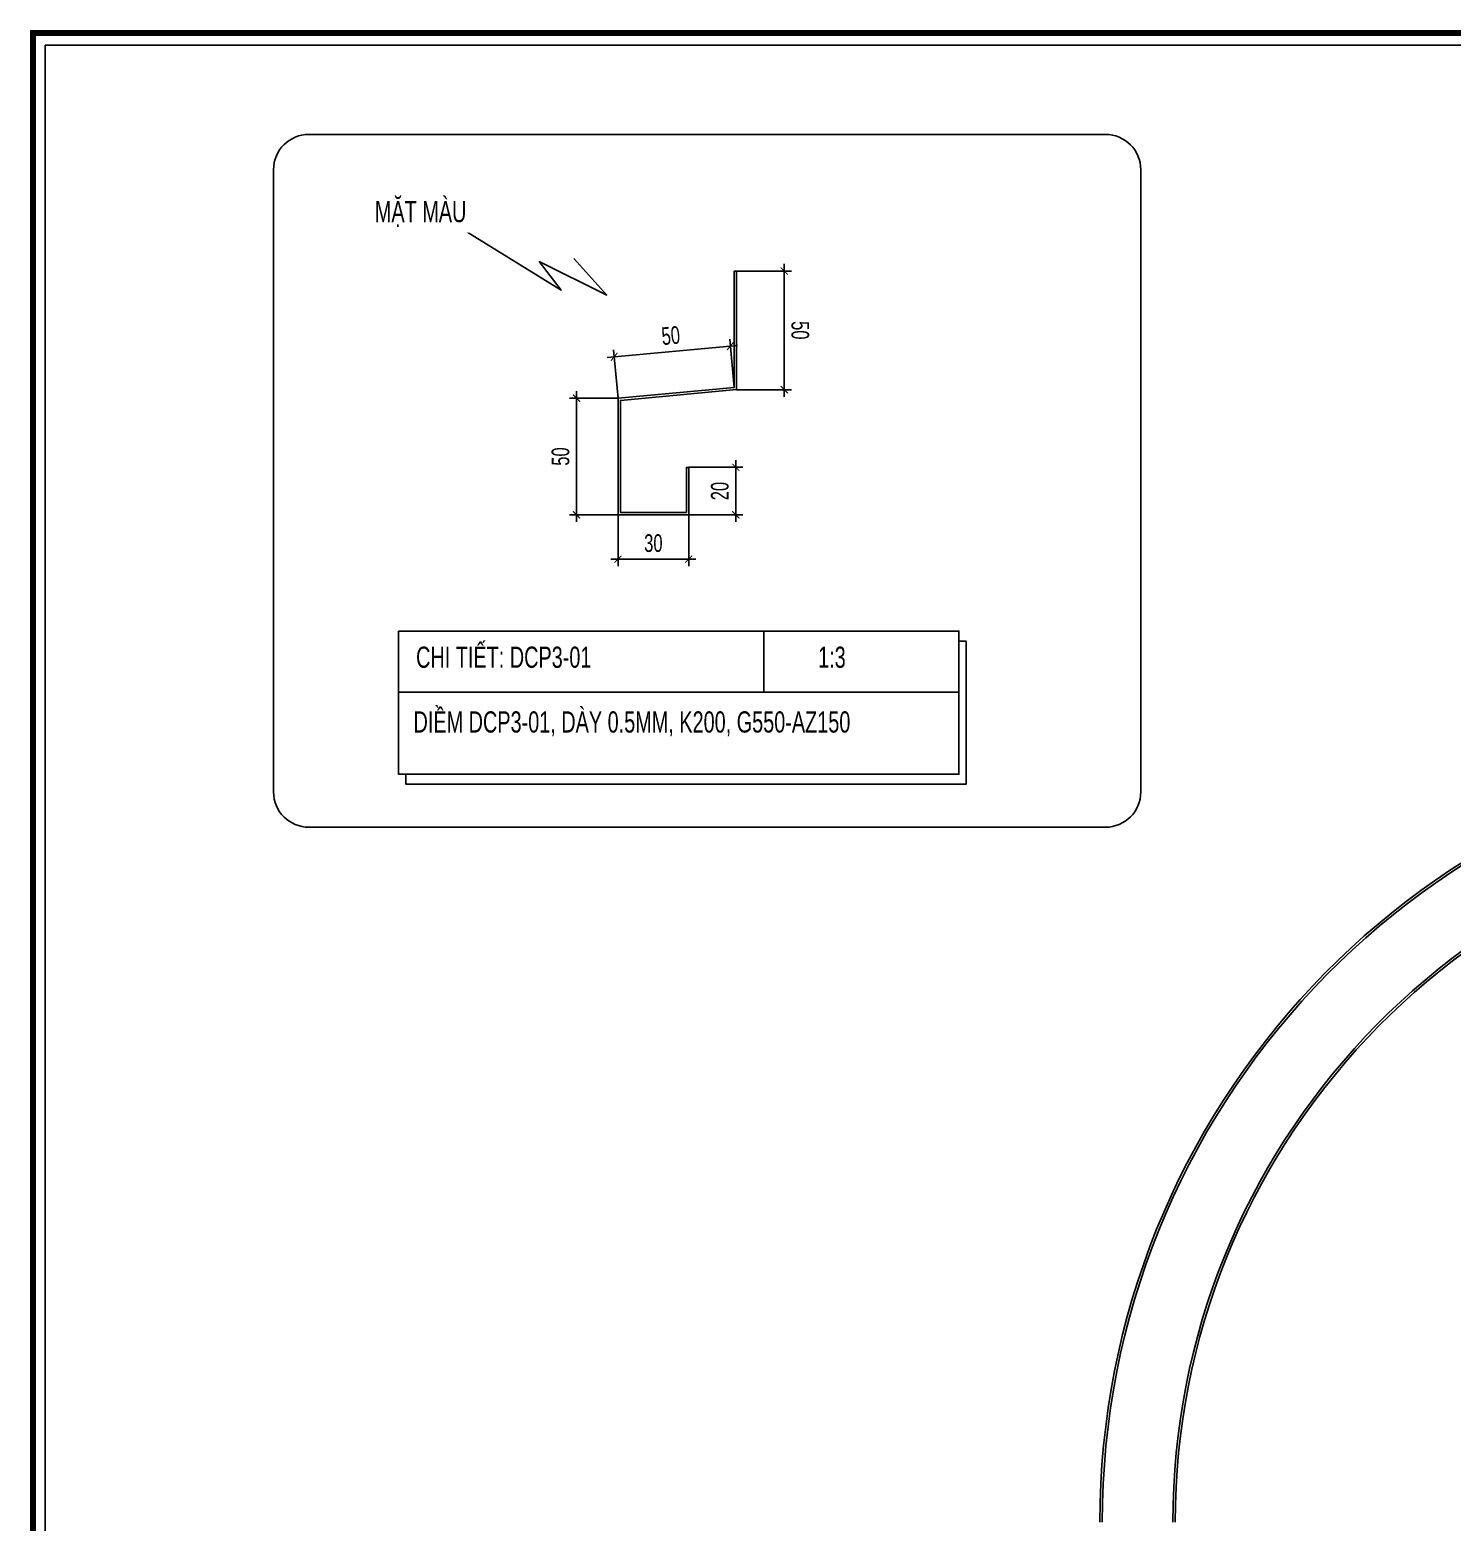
# Model space of a CAD drawing. Header units: inches. Extents: x 2 to 32666, y -5537 to 22.
# Drawn here: x 18439.9 to 18641.2, y -4344.4 to -4133.2 of the extents above; entities that cross this region are included whole.
import ezdxf
from ezdxf.enums import TextEntityAlignment as Align

# ---------------------------------------------------------------- set-up
doc = ezdxf.new("R2010")
doc.units = ezdxf.units.IN
doc.header["$MEASUREMENT"] = 0
doc.layers.get('Defpoints').update_dxf_attribs({"lineweight": 9})
for name, color, linetype in [('3', 3, 'Continuous'), ('4', 4, 'Continuous'), ('7', 7, 'Continuous'), ('9', 9, 'Continuous'), ('BAO KHUNG', 31, 'Continuous'), ('DIM', 8, 'Continuous'), ('flashing', 6, 'Continuous')]:
    doc.layers.add(name, color=color, linetype=linetype)
doc.layers.add('Cover text', color=7, linetype='Continuous', true_color=0x52370f)
doc.styles.add('ST1', font='vnshx.shx', dxfattribs={"width": 0.7})
doc.styles.add('ST1H', font='vnshxh.shx', dxfattribs={"width": 0.7})
doc.styles.add('TIEU DE', font='Vharialn.ttf')
doc.dimstyles.new('3', dxfattribs={"dimtxt": 2.5, "dimasz": 1, "dimexe": 1, "dimexo": 0, "dimgap": 1, "dimtad": 1, "dimdec": 0, "dimlfac": 3, "dimzin": 0, "dimdsep": 46, "dimtxsty": 'ST1', "dimblk": 'ARCHTICK', "dimcen": 1, "dimdle": 1, "dimclrd": 8, "dimclre": 8, "dimclrt": 3, "dimadec": 0, "dimazin": 0, "dimtfac": 1, "dimtdec": 0, "dimtix": 1, "dimtofl": 0, "dimtmove": 1, "dimatfit": 3, "dimldrblk": 'DOT', "dimfxl": 0.18, "dimtfill": 1, "dimtolj": 1, "dimtzin": 0, "dimlwd": -1, "dimlwe": -1, "dimarcsym": 2})

# ---------------------------------------------------------------- blocks, each defined once
blk = doc.blocks.new('kt kien truc 1')
at = {"layer": '7', "color": 147, "linetype": 'Continuous'}
blk.add_lwpolyline([(12.33, 57.61), (581.67, 57.61), (581.67, 409.19), (12.33, 409.19)], close=True, dxfattribs=at)
at = {"layer": 'BAO KHUNG', "color": 167, "linetype": 'Continuous', "const_width": 0.871}
blk.add_lwpolyline([(10.59, 9.07), (583.41, 9.07), (583.41, 410.93), (10.59, 410.93)], close=True, dxfattribs=at)
at = {"layer": 'Cover text', "ltscale": 0.5, "style": 'TIEU DE'}
for tag, p in [('TENBANVE', (45.93, 14.6)), ('STT', (555.05, 15.58))]:
    blk.add_attdef(tag, text='', height=2, dxfattribs=at).set_placement(p, align=Align.MIDDLE_CENTER)
blk = doc.blocks.new('_ArchTick')
at = {"color": 0, "linetype": 'ByBlock', "const_width": 0.15}
blk.add_lwpolyline([(-0.5, -0.5), (0.5, 0.5)], dxfattribs=at)
blk = doc.blocks.new('*D6365')
at = {"layer": 'Defpoints', "color": 0, "transparency": 16777216}
for p in [(18539.91, -4167.29), (18539.91, -4184.08), (18546.66, -4184.08)]:
    blk.add_point(p, dxfattribs=at)
at = {"layer": 'DIM', "color": 8, "linetype": 'Continuous', "transparency": 16777216}
for p, q in [((18546.66, -4166.29), (18546.66, -4185.08)), ((18539.91, -4167.29), (18547.66, -4167.29)), ((18539.91, -4184.08), (18547.66, -4184.08))]:
    blk.add_line(p, q, dxfattribs=at)
at = {"layer": 'DIM', "color": 8, "transparency": 16777216}
for p, rotation in [((18546.66, -4167.29), 90.0084463983091), ((18546.66, -4184.08), 270.0084463983091)]:
    blk.add_blockref('_ArchTick', p, dxfattribs=dict(at, rotation=rotation))
at = {"layer": 'DIM', "color": 3, "transparency": 16777216, "insert": (18548.91, -4175.68), "char_height": 2.5, "attachment_point": 5, "rotation": 270.0084, "style": 'ST1', "bg_fill": 3, "box_fill_scale": 1.25, "bg_fill_color": 256, "bg_fill_true_color": 13158600, "bg_fill_transparency": 0}
blk.add_mtext('\\A1;50', dxfattribs=at)
blk = doc.blocks.new('_Dot')
at = {"color": 0, "linetype": 'ByBlock', "lineweight": -2}
blk.add_line((-0.5, 0), (-1, 0), dxfattribs=at)
at = {"color": 0, "linetype": 'ByBlock', "const_width": 0.5}
blk.add_lwpolyline([(-0.25, 0, 1), (0.25, 0, 1)], format="xyb", close=True, dxfattribs=at)
blk = doc.blocks.new('*D6366')
at = {"layer": 'Defpoints', "color": 0, "transparency": 16777216}
for p in [(18522.59, -4179.43), (18523.14, -4185.29), (18539.57, -4183.77)]:
    blk.add_point(p, dxfattribs=at)
at = {"layer": 'DIM', "color": 8, "linetype": 'Continuous', "transparency": 16777216}
for p, q in [((18539.57, -4183.77), (18538.94, -4176.91)), ((18540.03, -4177.81), (18521.6, -4179.52)), ((18523.14, -4185.29), (18522.5, -4178.43))]:
    blk.add_line(p, q, dxfattribs=at)
at = {"layer": 'DIM', "color": 8, "transparency": 16777216}
for p, rotation in [((18539.03, -4177.91), 5.294094041622639), ((18522.59, -4179.43), 185.2940940416226)]:
    blk.add_blockref('_ArchTick', p, dxfattribs=dict(at, rotation=rotation))
at = {"layer": 'DIM', "color": 3, "transparency": 16777216, "insert": (18530.6, -4176.43), "char_height": 2.5, "attachment_point": 5, "rotation": 5.2941, "style": 'ST1', "bg_fill": 3, "box_fill_scale": 1.25, "bg_fill_color": 256, "bg_fill_true_color": 13158600, "bg_fill_transparency": 0}
blk.add_mtext('\\A1;50', dxfattribs=at)
blk = doc.blocks.new('*D6367')
at = {"layer": 'Defpoints', "color": 0, "transparency": 16777216}
for p in [(18523.14, -4185.29), (18517.26, -4201.79), (18523.14, -4201.79)]:
    blk.add_point(p, dxfattribs=at)
at = {"layer": 'DIM', "color": 8, "linetype": 'Continuous', "transparency": 16777216}
for p, q in [((18523.14, -4185.29), (18516.26, -4185.29)), ((18517.26, -4184.29), (18517.26, -4202.79)), ((18523.14, -4201.79), (18516.26, -4201.79))]:
    blk.add_line(p, q, dxfattribs=at)
at = {"layer": 'DIM', "color": 8, "transparency": 16777216}
for p, rotation in [((18517.26, -4185.29), 90), ((18517.26, -4201.79), 270)]:
    blk.add_blockref('_ArchTick', p, dxfattribs=dict(at, rotation=rotation))
at = {"layer": 'DIM', "color": 3, "transparency": 16777216, "insert": (18515.01, -4193.54), "char_height": 2.5, "attachment_point": 5, "rotation": 90, "style": 'ST1', "bg_fill": 3, "box_fill_scale": 1.25, "bg_fill_color": 256, "bg_fill_true_color": 13158600, "bg_fill_transparency": 0}
blk.add_mtext('\\A1;50', dxfattribs=at)
blk = doc.blocks.new('*D6368')
at = {"layer": 'Defpoints', "color": 0, "transparency": 16777216}
for p in [(18523.14, -4201.79), (18533.14, -4201.79), (18523.14, -4208.06)]:
    blk.add_point(p, dxfattribs=at)
at = {"layer": 'DIM', "color": 8, "linetype": 'Continuous', "transparency": 16777216}
for p, q in [((18523.14, -4201.79), (18523.14, -4209.06)), ((18533.14, -4201.79), (18533.14, -4209.06)), ((18534.14, -4208.06), (18522.14, -4208.06))]:
    blk.add_line(p, q, dxfattribs=at)
at = {"layer": 'DIM', "color": 8, "transparency": 16777216, "rotation": 180}
blk.add_blockref('_ArchTick', (18523.14, -4208.06), dxfattribs=at)
at = {"layer": 'DIM', "color": 8, "transparency": 16777216}
blk.add_blockref('_ArchTick', (18533.14, -4208.06), dxfattribs=at)
at = {"layer": 'DIM', "color": 3, "transparency": 16777216, "insert": (18528.14, -4205.81), "char_height": 2.5, "attachment_point": 5, "style": 'ST1', "bg_fill": 3, "box_fill_scale": 1.25, "bg_fill_color": 256, "bg_fill_true_color": 13158600, "bg_fill_transparency": 0}
blk.add_mtext('\\A1;30', dxfattribs=at)
blk = doc.blocks.new('*D6369')
at = {"layer": 'Defpoints', "color": 0, "transparency": 16777216}
for p in [(18533.14, -4195.07), (18539.8, -4195.07), (18533.14, -4201.79)]:
    blk.add_point(p, dxfattribs=at)
at = {"layer": 'DIM', "color": 8, "linetype": 'Continuous', "transparency": 16777216}
for p, q in [((18539.8, -4202.79), (18539.8, -4194.07)), ((18533.14, -4195.07), (18540.8, -4195.07)), ((18533.14, -4201.79), (18540.8, -4201.79))]:
    blk.add_line(p, q, dxfattribs=at)
at = {"layer": 'DIM', "color": 8, "transparency": 16777216}
for p, rotation in [((18539.8, -4195.07), 90), ((18539.8, -4201.79), 270)]:
    blk.add_blockref('_ArchTick', p, dxfattribs=dict(at, rotation=rotation))
at = {"layer": 'DIM', "color": 3, "transparency": 16777216, "insert": (18537.55, -4198.43), "char_height": 2.5, "attachment_point": 5, "rotation": 90, "style": 'ST1', "bg_fill": 3, "box_fill_scale": 1.25, "bg_fill_color": 256, "bg_fill_true_color": 13158600, "bg_fill_transparency": 0}
blk.add_mtext('\\A1;20', dxfattribs=at)

msp = doc.modelspace()

# ---------------------------------------------------------------- linework, layer by layer
at = {"color": 9}
msp.add_line((18543.7872, -4218.2474), (18543.7872, -4226.872), dxfattribs=at)
at = {"layer": '3'}
for radius in [110.6667, 110.3333, 100.3333, 100]:
    msp.add_arc((18701.9811, -4344.3508), radius, 93.484376, 180, dxfattribs=at)
at = {"layer": '4'}
msp.add_lwpolyline([(18516.8685, -4165.5339), (18521.5452, -4170.6891), (18511.9854, -4165.9464), (18515.0803, -4170.0018), (18501.2564, -4161.4785)], dxfattribs=at)
at = {"layer": 'DIM'}
msp.add_lwpolyline([(18442.1005, -4135.3349), (19011.4384, -4135.3349), (19011.4384, -4486.9148), (18442.1005, -4486.9148)], close=True, dxfattribs=at)
at = {"layer": 'flashing', "color": 200, "true_color": 0xd918f7}
msp.add_lwpolyline([(18539.9078, -4167.29), (18539.9103, -4184.0783), (18523.4698, -4185.6017), (18523.4698, -4201.46), (18532.8032, -4201.46), (18532.8032, -4195.0712), (18533.1365, -4195.0712), (18533.1365, -4201.7934), (18523.1365, -4201.7934), (18523.1365, -4185.2927), (18539.5741, -4183.7695), (18539.5737, -4167.29), (18539.9104, -4167.29)], dxfattribs=at)

# ---------------------------------------------------------------- block references
at = {"layer": '3'}
msp.add_blockref('kt kien truc 1', (18429.7695, -4544.5249), dxfattribs=at)

# ---------------------------------------------------------------- texts
at = {"layer": '3', "style": 'ST1H', "width": 0.7}
msp.add_text('diÒm dcp3-01, dµy 0.5mm, K200, g550-az150', height=3, dxfattribs=at).set_placement((18494.2049, -4232.6053))

# ---------------------------------------------------------------- next in the draw order: dimensions: what is measured, and where the dimension line sits
at = {"layer": 'DIM'}
dim = msp.add_aligned_dim(p1=(18539.9078, -4167.29), p2=(18539.9103, -4184.0783), distance=6.7508, dimstyle='3', dxfattribs=at)
dim.commit()
dim.dimension.update_dxf_attribs({"geometry": '*D6365', "text_midpoint": (18548.9098, -4175.6828)})

# ---------------------------------------------------------------- next in the draw order: dimensions: what is measured, and where the dimension line sits
dim = msp.add_aligned_dim(p1=(18539.5741, -4183.7695), p2=(18523.1365, -4185.2927), distance=-5.8886, dimstyle='3', dxfattribs=at)
dim.commit()
dim.dimension.update_dxf_attribs({"geometry": '*D6366', "text_midpoint": (18530.6043, -4176.4272)})

# ---------------------------------------------------------------- next in the draw order: dimensions: what is measured, and where the dimension line sits
dim = msp.add_aligned_dim(p1=(18523.1365, -4185.2927), p2=(18523.1365, -4201.7934), distance=-5.8801, dimstyle='3', dxfattribs=at)
dim.commit()
dim.dimension.update_dxf_attribs({"geometry": '*D6367', "text_midpoint": (18515.0064, -4193.543)})

# ---------------------------------------------------------------- next in the draw order: dimensions: what is measured, and where the dimension line sits
dim = msp.add_aligned_dim(p1=(18533.1365, -4201.7934), p2=(18523.1365, -4201.7934), distance=6.267, dimstyle='3', dxfattribs=at)
dim.commit()
dim.dimension.update_dxf_attribs({"geometry": '*D6368', "text_midpoint": (18528.1365, -4205.8104)})

# ---------------------------------------------------------------- next in the draw order: dimensions: what is measured, and where the dimension line sits
dim = msp.add_aligned_dim(p1=(18533.1365, -4201.7934), p2=(18533.1365, -4195.0712), distance=-6.6652, dimstyle='3', dxfattribs=at)
dim.commit()
dim.dimension.update_dxf_attribs({"geometry": '*D6369', "text_midpoint": (18537.5517, -4198.4323)})

# ---------------------------------------------------------------- next in the draw order: linework, layer by layer
at = {"layer": '9'}
msp.add_lwpolyline([(18479.4074, -4147.9546), (18592.0976, -4147.9546, -0.41421356), (18597.0976, -4152.9546), (18597.0976, -4241.0061, -0.41421356), (18592.0976, -4246.0061), (18479.4074, -4246.0061, -0.41421356), (18474.4074, -4241.0061), (18474.4074, -4152.9546, -0.41421356)], format="xyb", close=True, dxfattribs=at)

# ---------------------------------------------------------------- next in the draw order: texts
at = {"layer": '3', "char_height": 3, "attachment_point": 4, "style": 'ST1H', "bg_fill": 2}
for s, insert in [('\\A1;MÆT MµU', (18488.7361, -4159.2084)), ('\\A1;CHI TIÕT: dcp3-01', (18494.5661, -4221.9618))]:
    msp.add_mtext(s, dxfattribs=dict(at, insert=insert))

# ---------------------------------------------------------------- next in the draw order: linework, layer by layer
at = {"color": 9}
for points in [[(18492.0965, -4218.2474), (18571.3651, -4218.2474), (18571.3651, -4238.5045), (18492.0965, -4238.5045)], [(18492.0965, -4218.2474), (18571.3651, -4218.2474), (18571.3651, -4226.872), (18492.0965, -4226.872)]]:
    msp.add_lwpolyline(points, close=True, dxfattribs=at)
msp.add_lwpolyline([(18571.3651, -4219.668), (18572.3877, -4219.668), (18572.3877, -4239.9251), (18493.1192, -4239.9251), (18493.1192, -4238.5045)], dxfattribs=at)

# ---------------------------------------------------------------- next in the draw order: texts
at = {"layer": '3', "insert": (18551.4464, -4221.9618), "char_height": 3, "attachment_point": 4, "style": 'ST1H', "bg_fill": 2}
msp.add_mtext('\\A1;1:3', dxfattribs=at)

doc.saveas('drawing.dxf')
